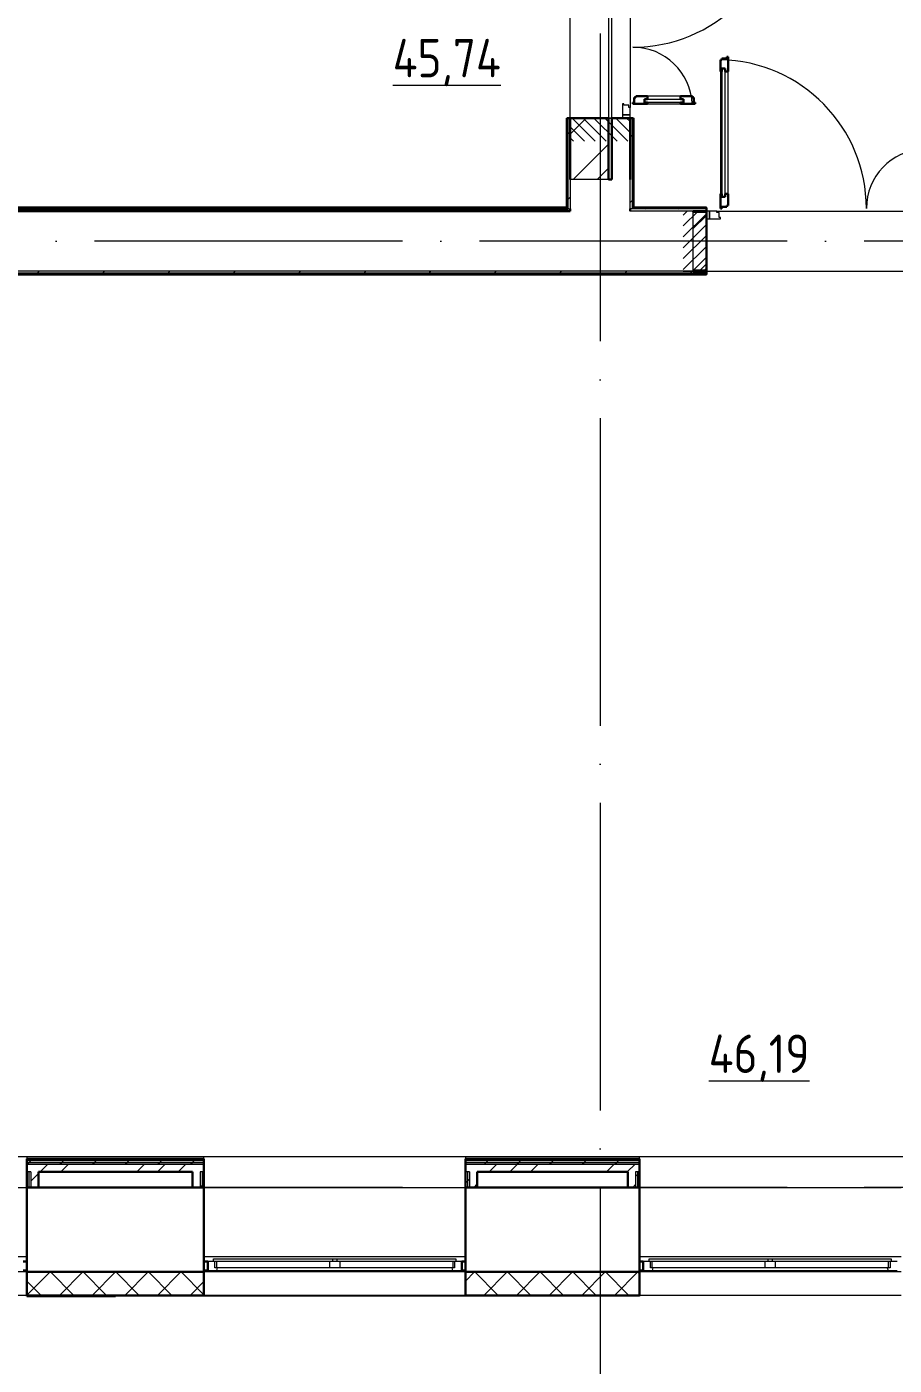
# Model space of a CAD drawing. Header units: millimetres. Extents: x -88595 to 880822, y -1054509 to -148035.
# Drawn here: x 267787 to 273424, y -284008 to -275309 of the extents above; entities that cross this region are included whole.
import ezdxf

# ---------------------------------------------------------------- set-up
doc = ezdxf.new("R2010")
doc.units = ezdxf.units.MM
doc.linetypes.add('ADSK_Линия сетки', pattern=[25, 20, -2.5, 0, -2.5])
doc.linetypes.add('ADSK_Штриховая_ш2 п1_5', pattern=[4.5, 3, -1.5])
for name, color, linetype, lineweight in [('_ Окна', 7, 'Continuous', 30), ('Двери', 7, 'Continuous', 9), ('Марки помещений', 7, 'Continuous', 20), ('Оборудование', 7, 'Continuous', 18), ('Ограждение', 7, 'Continuous', 9), ('Окна', 7, 'Continuous', 9), ('Оси', 7, 'Continuous', 9), ('Перекрытие', 7, 'Continuous', 18), ('Стены внутренние', 7, 'Continuous', 18), ('Стены наружные', 7, 'Continuous', 18), ('Стены штриховка', 7, 'Continuous', 9)]:
    doc.layers.add(name, color=color, linetype=linetype, lineweight=lineweight)
doc.layers.add('Двери открывание', color=7, linetype='Continuous', lineweight=9, true_color=0xc0c0c0)
doc.styles.add('GOST Common_2', font='GOST_Common.ttf', dxfattribs={"width": 0.9, "height": 350})

# ---------------------------------------------------------------- blocks, each defined once
blk = doc.blocks.new('2 этаж')
at = {"layer": 'Двери', "lineweight": 18, "true_color": 0xff0000}
h = blk.add_hatch(dxfattribs=at)
h.set_pattern_fill('FP_2', color=1, angle=-90, style=0, pattern_type=2)
h.set_pattern_definition([(315, (300847.5, 652781.506), (35.3553, 35.3553), [])])
h.paths.add_polyline_path([(301042.5, 651756.5), (301042.5, 651906.5), (300652.5, 651906.5), (300652.5, 651756.5), (300864.8, 651756.5)])
h.paths.add_polyline_path([(301042.5, 653556.5), (300652.5, 653556.5), (300652.5, 653406.5), (301042.5, 653406.5)])
h = blk.add_hatch(dxfattribs=at)
h.set_pattern_fill('FP_2', color=1, style=0, pattern_type=2)
h.set_pattern_definition([(45, (302162.5, 651106.506), (-35.3553, 35.3553), [])])
h.paths.add_polyline_path([(301387.5, 650911.5), (301537.5, 650911.5), (301537.5, 651301.5), (301387.5, 651301.5), (301387.5, 651244.2)])
h.paths.add_polyline_path([(303037.5, 650911.5), (303187.5, 650911.5), (303187.5, 651301.5), (303037.5, 651301.5)])
at = {"layer": '_ Окна'}
for p, q in [((297122.5, 644474.5), (297097.5, 644474.5)), ((298297.5, 644474.5), (298272.5, 644474.5)), ((298297.5, 644416.5), (298297.5, 644474.5)), ((299972.5, 644474.5), (299947.5, 644474.5)), ((299947.5, 644474.5), (299947.5, 644416.5)), ((301127.5, 644474.5), (301102.5, 644474.5)), ((301127.5, 644416.5), (301127.5, 644474.5)), ((297097.5, 644416.5), (297122.5, 644416.5)), ((298272.5, 644416.5), (298297.5, 644416.5)), ((299947.5, 644416.5), (299972.5, 644416.5)), ((301102.5, 644416.5), (301127.5, 644416.5))]:
    blk.add_line(p, q, dxfattribs=at)
at = {"layer": '_ Окна', "lineweight": 18}
for p, q in [((298335.5, 644474.5), (298297.5, 644474.5)), ((298297.5, 644474.5), (298297.5, 644416.5)), ((298343.5, 644433.5), (298343.5, 644474.5)), ((299901.5, 644474.5), (299901.5, 644433.5)), ((299947.5, 644474.5), (299909.5, 644474.5)), ((299947.5, 644416.5), (299947.5, 644474.5)), ((301165.5, 644474.5), (301127.5, 644474.5)), ((301127.5, 644474.5), (301127.5, 644416.5)), ((301173.5, 644433.5), (301173.5, 644474.5)), ((302731.5, 644474.5), (302731.5, 644433.5)), ((302777.5, 644474.5), (302739.5, 644474.5)), ((298297.5, 644416.5), (298356.9, 644416.5)), ((298355.5, 644433.5), (298343.5, 644433.5)), ((298356.9, 644416.5), (298361.5, 644433.5)), ((299883.5, 644433.5), (299888.1, 644416.5)), ((299888.1, 644416.5), (299947.5, 644416.5)), ((299901.5, 644433.5), (299889.5, 644433.5)), ((301127.5, 644416.5), (301186.9, 644416.5)), ((301185.5, 644433.5), (301173.5, 644433.5)), ((301186.9, 644416.5), (301191.5, 644433.5)), ((302713.5, 644433.5), (302718.1, 644416.5)), ((302718.1, 644416.5), (302777.5, 644416.5)), ((302731.5, 644433.5), (302719.5, 644433.5))]:
    blk.add_line(p, q, dxfattribs=at)
at = {"layer": 'Двери', "lineweight": 30}
for p, q in [((301637.5, 652285.5), (301629.5, 652285.5)), ((301629.5, 652285.5), (301629.5, 652209.5)), ((301671.5, 652294.5), (301637.5, 652294.5)), ((301637.5, 652294.5), (301637.5, 652285.5)), ((301679.5, 652303.5), (301671.5, 652303.5)), ((301671.5, 652303.5), (301671.5, 652294.5)), ((301679.5, 652209.5), (301679.5, 652303.5)), ((301638.5, 652209.5), (301629.5, 652209.5)), ((301638.5, 652227.5), (301638.5, 652209.5)), ((301659.5, 652227.5), (301638.5, 652227.5)), ((301659.5, 652209.5), (301659.5, 652227.5)), ((301679.5, 652209.5), (301659.5, 652209.5)), ((301069.5, 652040.5), (301069.5, 652006.5)), ((301078.5, 652040.5), (301069.5, 652040.5)), ((301154.5, 652048.5), (301078.5, 652048.5)), ((301078.5, 652048.5), (301078.5, 652040.5)), ((301154.5, 652028.5), (301136.5, 652028.5)), ((301136.5, 652028.5), (301136.5, 652007.5)), ((301154.5, 652048.5), (301154.5, 652028.5)), ((301446.5, 652048.5), (301370.5, 652048.5)), ((301370.5, 652048.5), (301370.5, 652028.5)), ((301370.5, 652028.5), (301388.5, 652028.5)), ((301388.5, 652028.5), (301388.5, 652007.5)), ((301446.5, 652040.5), (301446.5, 652048.5)), ((301455.5, 652040.5), (301446.5, 652040.5)), ((301455.5, 652006.5), (301455.5, 652040.5)), ((301069.5, 652006.5), (301060.5, 652006.5)), ((301060.5, 652006.5), (301060.5, 651998.5)), ((301060.5, 651998.5), (301154.5, 651998.5)), ((301136.5, 652007.5), (301154.5, 652007.5)), ((301154.5, 652007.5), (301154.5, 651998.5)), ((301370.5, 652007.5), (301370.5, 651998.5)), ((301388.5, 652007.5), (301370.5, 652007.5)), ((301370.5, 651998.5), (301464.5, 651998.5)), ((301464.5, 652006.5), (301455.5, 652006.5)), ((301464.5, 651998.5), (301464.5, 652006.5)), ((301629.5, 651413.5), (301629.5, 651319.5)), ((301638.5, 651413.5), (301629.5, 651413.5)), ((301638.5, 651395.5), (301638.5, 651413.5)), ((301659.5, 651413.5), (301659.5, 651395.5)), ((301679.5, 651413.5), (301659.5, 651413.5)), ((301679.5, 651337.5), (301679.5, 651413.5)), ((301629.5, 651319.5), (301637.5, 651319.5)), ((301637.5, 651319.5), (301637.5, 651328.5)), ((301637.5, 651328.5), (301671.5, 651328.5)), ((301659.5, 651395.5), (301638.5, 651395.5)), ((301671.5, 651328.5), (301671.5, 651337.5)), ((301671.5, 651337.5), (301679.5, 651337.5))]:
    blk.add_line(p, q, dxfattribs=at)
at = {"layer": 'Двери'}
for p, q in [((301629.5, 652209.5), (301629.5, 651413.5)), ((301638.5, 652227.5), (301638.5, 651395.5)), ((301659.5, 652227.5), (301638.5, 652227.5)), ((301659.5, 651395.5), (301659.5, 652227.5)), ((301679.5, 651413.5), (301679.5, 652209.5)), ((301136.5, 652028.5), (301388.5, 652028.5)), ((301136.5, 652007.5), (301136.5, 652028.5)), ((301370.5, 652048.5), (301154.5, 652048.5)), ((301388.5, 652028.5), (301388.5, 652007.5)), ((301000.5, 651998.5), (300992.5, 651998.5)), ((300992.5, 651998.5), (300992.5, 651926.5)), ((301000.5, 651989.5), (301000.5, 651998.5)), ((301034.5, 651989.5), (301000.5, 651989.5)), ((301034.5, 651975.5), (301034.5, 651989.5)), ((301042.5, 651975.5), (301034.5, 651975.5)), ((301042.5, 651926.5), (301042.5, 651975.5)), ((301388.5, 652007.5), (301136.5, 652007.5)), ((301154.5, 651998.5), (301370.5, 651998.5)), ((301042.5, 651926.5), (300992.5, 651926.5)), ((300992.5, 651926.5), (300992.5, 651906.5)), ((300992.5, 651926.5), (301042.5, 651926.5)), ((300992.5, 651906.5), (301042.5, 651906.5)), ((301042.5, 651906.5), (301042.5, 651926.5)), ((301638.5, 651395.5), (301659.5, 651395.5)), ((301537.5, 651301.5), (301537.5, 651251.5)), ((301557.5, 651301.5), (301537.5, 651301.5)), ((301537.5, 651251.5), (301557.5, 651251.5)), ((301557.5, 651251.5), (301557.5, 651301.5)), ((301606.5, 651301.5), (301557.5, 651301.5)), ((301557.5, 651301.5), (301557.5, 651251.5)), ((301557.5, 651251.5), (301629.5, 651251.5)), ((301606.5, 651293.5), (301606.5, 651301.5)), ((301620.5, 651293.5), (301606.5, 651293.5)), ((301620.5, 651259.5), (301620.5, 651293.5)), ((301629.5, 651259.5), (301620.5, 651259.5)), ((301629.5, 651251.5), (301629.5, 651259.5))]:
    blk.add_line(p, q, dxfattribs=at)
at = {"layer": 'Двери', "linetype": 'ADSK_Штриховая_ш2 п1_5'}
for p, q in [((301042.5, 651906.5), (300652.5, 651906.5)), ((300652.5, 651906.5), (300652.5, 651756.5)), ((301042.5, 651756.5), (301042.5, 651906.5)), ((301537.5, 651301.5), (301387.5, 651301.5)), ((301537.5, 650911.5), (301537.5, 651301.5)), ((301387.5, 650911.5), (301537.5, 650911.5))]:
    blk.add_line(p, q, dxfattribs=at)
at = {"layer": 'Двери открывание'}
for centre, radius, start, end in [((301060.5, 653332.5), 966, 270, 358.93231), ((301060.5, 651980.5), 386, 2.67279, 90), ((301611.5, 651319.5), 966, 0, 88.93231), ((302963.5, 651319.5), 386, 92.67279, 180)]:
    blk.add_arc(centre, radius, start, end, dxfattribs=at)
at = {"layer": 'Ограждение'}
for p, q in [((300627.5, 651906.5), (300632.5, 651906.5)), ((300627.5, 651906.5), (300627.5, 651326.5)), ((301062.5, 651906.5), (301067.5, 651906.5)), ((301067.5, 651326.5), (301067.5, 651906.5)), ((300627.5, 651326.5), (294897.5, 651326.5)), ((300632.5, 651321.5), (300627.5, 651326.5)), ((301062.5, 651321.5), (301067.5, 651326.5)), ((301537.5, 651326.5), (301067.5, 651326.5)), ((301537.5, 651326.5), (301537.5, 651321.5)), ((296140.5, 650886.5), (301537.5, 650886.5)), ((301537.5, 650891.5), (301537.5, 650886.5)), ((295345.5, 645156.5), (303127.5, 645156.5)), ((295422.5, 645156.5), (297122.5, 645156.5)), ((297122.5, 645156.5), (297122.5, 645141.5)), ((298272.5, 645141.5), (298272.5, 645156.5)), ((298272.5, 645156.5), (299972.5, 645156.5)), ((299972.5, 645156.5), (299972.5, 645141.5)), ((301102.5, 645141.5), (301102.5, 645156.5)), ((301102.5, 645156.5), (302802.5, 645156.5)), ((295422.5, 644956.5), (297122.5, 644956.5)), ((298272.5, 644956.5), (299972.5, 644956.5)), ((301102.5, 644956.5), (302802.5, 644956.5)), ((295422.5, 644506.5), (297122.5, 644506.5)), ((298272.5, 644506.5), (299972.5, 644506.5)), ((301102.5, 644506.5), (302802.5, 644506.5))]:
    blk.add_line(p, q, dxfattribs=at)
at = {"layer": 'Окна'}
for p, q in [((298335.5, 644491.5), (299107.5, 644491.5)), ((298335.5, 644474.5), (298335.5, 644491.5)), ((299107.5, 644474.5), (298335.5, 644474.5)), ((298355.5, 644433.5), (298355.5, 644474.5)), ((299087.5, 644474.5), (299087.5, 644433.5)), ((299107.5, 644491.5), (299137.5, 644491.5)), ((299107.5, 644491.5), (299107.5, 644474.5)), ((299137.5, 644474.5), (299107.5, 644474.5)), ((299137.5, 644491.5), (299909.5, 644491.5)), ((299137.5, 644474.5), (299137.5, 644491.5)), ((299909.5, 644474.5), (299137.5, 644474.5)), ((299157.5, 644433.5), (299157.5, 644474.5)), ((299889.5, 644474.5), (299889.5, 644433.5)), ((299909.5, 644491.5), (299909.5, 644474.5)), ((301165.5, 644491.5), (301937.5, 644491.5)), ((301165.5, 644474.5), (301165.5, 644491.5)), ((301937.5, 644474.5), (301165.5, 644474.5)), ((301185.5, 644433.5), (301185.5, 644474.5)), ((301917.5, 644474.5), (301917.5, 644433.5)), ((301937.5, 644491.5), (301967.5, 644491.5)), ((301937.5, 644491.5), (301937.5, 644474.5)), ((301967.5, 644474.5), (301937.5, 644474.5)), ((301967.5, 644491.5), (302739.5, 644491.5)), ((301967.5, 644474.5), (301967.5, 644491.5)), ((302739.5, 644474.5), (301967.5, 644474.5)), ((301987.5, 644433.5), (301987.5, 644474.5)), ((302719.5, 644474.5), (302719.5, 644433.5)), ((302739.5, 644491.5), (302739.5, 644474.5)), ((299087.5, 644433.5), (298355.5, 644433.5)), ((298356.9, 644416.5), (299888.1, 644416.5)), ((299157.5, 644433.5), (299087.5, 644433.5)), ((299889.5, 644433.5), (299157.5, 644433.5)), ((301917.5, 644433.5), (301185.5, 644433.5)), ((301186.9, 644416.5), (302718.1, 644416.5)), ((301987.5, 644433.5), (301917.5, 644433.5)), ((302719.5, 644433.5), (301987.5, 644433.5))]:
    blk.add_line(p, q, dxfattribs=at)
at = {"layer": 'Оси', "linetype": 'ADSK_Линия сетки', "ltscale": 100}
for p, q in [((300847.5, 662456.5), (300847.5, 631330.4)), ((364564.8, 651106.5), (287587.4, 651106.5)), ((364564.8, 644956.5), (287625.2, 644956.5))]:
    blk.add_line(p, q, dxfattribs=at)
at = {"layer": 'Перекрытие', "color": 49, "ltscale": 100, "true_color": 0x464646}
blk.add_line((300902.5, 651906.5), (300922.5, 651906.5), dxfattribs=at)
at = {"layer": 'Стены внутренние'}
for p, q in [((301042.5, 653337.5), (301042.5, 651975.5)), ((300922.5, 651906.5), (300922.5, 652926.5)), ((300902.5, 651506.5), (300652.5, 651506.5)), ((300652.5, 651506.5), (300652.5, 651316.5)), ((301042.5, 651316.5), (301042.5, 651506.5)), ((301452.5, 651301.5), (301042.5, 651301.5)), ((301452.5, 650916.5), (301452.5, 651296.5)), ((301606.5, 651301.5), (302968.5, 651301.5)), ((301537.5, 650911.5), (303132.5, 650911.5)), ((297122.5, 644406.5), (295422.5, 644406.5)), ((299972.5, 644406.5), (298272.5, 644406.5)), ((302802.5, 644406.5), (301102.5, 644406.5)), ((297122.5, 644254.5), (295422.5, 644254.5)), ((299972.5, 644254.5), (298272.5, 644254.5)), ((302802.5, 644254.5), (301102.5, 644254.5))]:
    blk.add_line(p, q, dxfattribs=at)
at = {"layer": 'Стены внутренние', "lineweight": 30}
for p, q in [((300922.5, 651906.5), (300922.5, 651506.5)), ((301042.5, 651906.5), (300922.5, 651906.5)), ((301042.5, 651506.5), (301042.5, 651906.5)), ((300922.5, 651506.5), (300902.5, 651506.5)), ((300652.5, 651316.5), (300652.5, 651301.5)), ((301042.5, 651301.5), (301042.5, 651316.5)), ((301452.5, 651296.5), (301452.5, 651301.5)), ((301452.5, 650911.5), (301452.5, 650916.5)), ((297122.5, 644956.5), (297122.5, 644254.5)), ((298197.5, 644956.5), (297197.5, 644956.5)), ((298272.5, 644254.5), (298272.5, 644956.5)), ((299972.5, 644956.5), (299972.5, 644254.5)), ((301027.5, 644956.5), (300047.5, 644956.5)), ((301102.5, 644254.5), (301102.5, 644956.5)), ((297122.5, 644406.5), (298272.5, 644406.5)), ((299972.5, 644406.5), (301102.5, 644406.5)), ((297122.5, 644254.5), (298272.5, 644254.5)), ((299972.5, 644254.5), (301102.5, 644254.5))]:
    blk.add_line(p, q, dxfattribs=at)
at = {"layer": 'Стены внутренние', "linetype": 'Continuous', "lineweight": 9}
for p, q in [((297124.5, 644257.5), (297273.5, 644406.5)), ((297425.1, 644256.5), (297275.1, 644406.5)), ((297335.7, 644256.5), (297485.7, 644406.5)), ((297637.3, 644256.5), (297487.3, 644406.5)), ((297547.8, 644256.5), (297697.8, 644406.5)), ((297849.4, 644256.5), (297699.4, 644406.5)), ((297759.9, 644256.5), (297909.9, 644406.5)), ((298061.5, 644256.5), (297911.5, 644406.5)), ((297972.1, 644256.5), (298122.1, 644406.5)), ((298270.5, 644259.7), (298123.7, 644406.5)), ((299972.5, 644347.7), (300031.3, 644406.5)), ((300182.8, 644256.5), (300032.8, 644406.5)), ((300093.4, 644256.5), (300243.4, 644406.5)), ((300395, 644256.5), (300245, 644406.5)), ((300305.5, 644256.5), (300455.5, 644406.5)), ((300607.1, 644256.5), (300457.1, 644406.5)), ((300517.7, 644256.5), (300667.7, 644406.5)), ((300819.2, 644256.5), (300669.2, 644406.5)), ((300729.8, 644256.5), (300879.8, 644406.5)), ((301031.4, 644256.5), (300881.4, 644406.5)), ((300941.9, 644256.5), (301091.9, 644406.5)), ((301102.5, 644397.5), (301093.5, 644406.5)), ((297213, 644256.5), (297122.5, 644347)), ((298184.2, 644256.5), (298272.5, 644344.8)), ((297719.4, 644255), (297718.5, 644256.5)), ((298050.9, 644256.5), (298049.7, 644254.5)), ((298071.6, 644254.5), (298070.4, 644256.5)), ((298270.5, 644266.6), (298272.5, 644266.6))]:
    blk.add_line(p, q, dxfattribs=at)
at = {"layer": 'Стены наружные'}
for p, q in [((300652.5, 651906.5), (300652.5, 652926.5)), ((300902.5, 652926.5), (300902.5, 651906.5)), ((301452.5, 650911.5), (296140.5, 650911.5)), ((300526.4, 644249.5), (297697.5, 644249.5)), ((297701.1, 644249.5), (297701.1, 644254.5)), ((298272.5, 644254.5), (299972.5, 644254.5)), ((298272.5, 644254.5), (298272.5, 644249.5)), ((299972.5, 644249.5), (299972.5, 644254.5)), ((300526.4, 644249.5), (300526.4, 644254.5)), ((300537.5, 644249.5), (300537.5, 644254.5)), ((301102.5, 644249.5), (300537.5, 644249.5)), ((301102.5, 644254.5), (301102.5, 644249.5))]:
    blk.add_line(p, q, dxfattribs=at)
at = {"layer": 'Стены наружные', "lineweight": 30}
for p, q in [((300902.5, 651906.5), (300632.5, 651906.5)), ((300632.5, 651906.5), (300632.5, 651321.5)), ((300652.5, 651906.5), (300652.5, 651506.5)), ((300902.5, 651506.5), (300902.5, 651906.5)), ((301062.5, 651906.5), (301042.5, 651906.5)), ((301062.5, 651321.5), (301062.5, 651906.5)), ((300632.5, 651321.5), (294882.5, 651321.5)), ((300637.5, 651321.5), (300637.5, 651316.5)), ((301057.5, 651316.5), (301057.5, 651321.5)), ((301537.5, 651321.5), (301062.5, 651321.5)), ((301537.5, 651301.5), (301537.5, 651321.5)), ((294872.5, 651301.5), (300652.5, 651301.5)), ((300637.5, 651316.5), (294877.5, 651316.5)), ((301452.5, 651301.5), (301537.5, 651301.5)), ((301537.5, 651296.5), (301452.5, 651296.5)), ((301537.5, 650916.5), (301537.5, 651296.5)), ((296140.5, 650896.5), (301537.5, 650896.5)), ((296140.5, 650891.5), (301537.5, 650891.5)), ((301452.5, 650916.5), (301537.5, 650916.5)), ((301537.5, 650911.5), (301452.5, 650911.5)), ((301537.5, 650891.5), (301537.5, 650911.5)), ((298272.5, 645141.5), (297122.5, 645141.5)), ((297122.5, 645141.5), (297122.5, 645136.5)), ((298272.5, 645136.5), (298272.5, 645141.5)), ((301102.5, 645141.5), (299972.5, 645141.5)), ((299972.5, 645141.5), (299972.5, 645136.5)), ((301102.5, 645136.5), (301102.5, 645141.5)), ((297122.5, 645136.5), (297122.5, 644956.5)), ((297197.5, 645056.5), (298197.5, 645056.5)), ((297197.5, 644956.5), (297197.5, 645056.5)), ((298197.5, 645056.5), (298197.5, 644956.5)), ((298272.5, 644956.5), (298272.5, 645136.5)), ((299972.5, 645136.5), (299972.5, 644956.5)), ((300047.5, 645056.5), (301027.5, 645056.5)), ((300047.5, 644956.5), (300047.5, 645056.5)), ((301027.5, 645056.5), (301027.5, 644956.5)), ((301102.5, 644956.5), (301102.5, 645136.5)), ((297122.5, 644956.5), (297197.5, 644956.5)), ((298197.5, 644956.5), (298272.5, 644956.5)), ((299972.5, 644956.5), (300047.5, 644956.5)), ((301027.5, 644956.5), (301102.5, 644956.5)), ((297697.5, 644254.5), (297122.5, 644254.5)), ((297122.5, 644254.5), (297122.5, 644249.5)), ((297122.5, 644249.5), (297697.5, 644249.5)), ((297697.5, 644249.5), (297697.5, 644254.5))]:
    blk.add_line(p, q, dxfattribs=at)
at = {"layer": 'Стены наружные', "linetype": 'Continuous', "lineweight": 9}
for p, q in [((300632.5, 651866.7), (300637.5, 651871.7)), ((300652.5, 651802), (300757, 651906.5)), ((301057.5, 651867.4), (301062.5, 651872.4)), ((300632.5, 651796), (300637.5, 651801)), ((300637.5, 651801), (300652.5, 651816)), ((301042.5, 651781.7), (301057.5, 651796.7)), ((301057.5, 651796.7), (301062.5, 651801.7)), ((300632.5, 651725.3), (300637.5, 651730.3)), ((300671.3, 651506.5), (300902.5, 651737.7)), ((301057.5, 651726), (301062.5, 651731)), ((300632.5, 651654.6), (300637.5, 651659.6)), ((300632.5, 651583.8), (300637.5, 651588.8)), ((300828.5, 651506.5), (300902.5, 651580.5)), ((301057.5, 651655.3), (301062.5, 651660.3)), ((301057.5, 651584.6), (301062.5, 651589.6)), ((300632.5, 651513.1), (300637.5, 651518.1)), ((301057.5, 651513.9), (301062.5, 651518.9)), ((300632.5, 651442.4), (300637.5, 651447.4)), ((301057.5, 651443.2), (301062.5, 651448.2)), ((297183.2, 651316.5), (297188.2, 651321.5)), ((297253.9, 651316.5), (297258.9, 651321.5)), ((297324.6, 651316.5), (297329.6, 651321.5)), ((297395.3, 651316.5), (297400.3, 651321.5)), ((297466, 651316.5), (297471, 651321.5)), ((297536.7, 651316.5), (297541.7, 651321.5)), ((297607.4, 651316.5), (297612.4, 651321.5)), ((297678.2, 651316.5), (297683.2, 651321.5)), ((297748.9, 651316.5), (297753.9, 651321.5)), ((297819.6, 651316.5), (297824.6, 651321.5)), ((297890.3, 651316.5), (297895.3, 651321.5)), ((297961, 651316.5), (297966, 651321.5)), ((298031.7, 651316.5), (298036.7, 651321.5)), ((298102.4, 651316.5), (298107.4, 651321.5)), ((298173.1, 651316.5), (298178.1, 651321.5)), ((298243.8, 651316.5), (298248.8, 651321.5)), ((298314.6, 651316.5), (298319.6, 651321.5)), ((298385.3, 651316.5), (298390.3, 651321.5)), ((298456, 651316.5), (298461, 651321.5)), ((298526.7, 651316.5), (298531.7, 651321.5)), ((298597.4, 651316.5), (298602.4, 651321.5)), ((298668.1, 651316.5), (298673.1, 651321.5)), ((298738.8, 651316.5), (298743.8, 651321.5)), ((298809.5, 651316.5), (298814.5, 651321.5)), ((298880.2, 651316.5), (298885.2, 651321.5)), ((298951, 651316.5), (298956, 651321.5)), ((299021.7, 651316.5), (299026.7, 651321.5)), ((299092.4, 651316.5), (299097.4, 651321.5)), ((299163.1, 651316.5), (299168.1, 651321.5)), ((299233.8, 651316.5), (299238.8, 651321.5)), ((299304.5, 651316.5), (299309.5, 651321.5)), ((299375.2, 651316.5), (299380.2, 651321.5)), ((299445.9, 651316.5), (299450.9, 651321.5)), ((299516.6, 651316.5), (299521.6, 651321.5)), ((299587.3, 651316.5), (299592.3, 651321.5)), ((299658.1, 651316.5), (299663.1, 651321.5)), ((299728.8, 651316.5), (299733.8, 651321.5)), ((299799.5, 651316.5), (299804.5, 651321.5)), ((299870.2, 651316.5), (299875.2, 651321.5)), ((299940.9, 651316.5), (299945.9, 651321.5)), ((300011.6, 651316.5), (300016.6, 651321.5)), ((300082.3, 651316.5), (300087.3, 651321.5)), ((300153, 651316.5), (300158, 651321.5)), ((300223.7, 651316.5), (300228.7, 651321.5)), ((300294.5, 651316.5), (300299.5, 651321.5)), ((300365.2, 651316.5), (300370.2, 651321.5)), ((300435.9, 651316.5), (300440.9, 651321.5)), ((300506.6, 651316.5), (300511.6, 651321.5)), ((300577.3, 651316.5), (300582.3, 651321.5)), ((300632.5, 651371.7), (300637.5, 651376.7)), ((300637.5, 651376.7), (300652.5, 651391.7)), ((301042.5, 651357.4), (301057.5, 651372.4)), ((301057.5, 651372.4), (301062.5, 651377.4)), ((301072.3, 651316.5), (301077.3, 651321.5)), ((301143, 651316.5), (301148, 651321.5)), ((301213.7, 651316.5), (301218.7, 651321.5)), ((301284.4, 651316.5), (301289.4, 651321.5)), ((301355.1, 651316.5), (301360.1, 651321.5)), ((301425.8, 651316.5), (301430.8, 651321.5)), ((301496.5, 651316.5), (301501.5, 651321.5)), ((297433.5, 651301.5), (297433.5, 651316.5)), ((298033.5, 651301.5), (298033.5, 651316.5)), ((298633.5, 651301.5), (298633.5, 651316.5)), ((299233.5, 651301.5), (299233.5, 651316.5)), ((299833.5, 651301.5), (299833.5, 651316.5)), ((300433.5, 651301.5), (300433.5, 651316.5)), ((301452.5, 651187.6), (301537.5, 651272.6)), ((297182.4, 650891.5), (297187.4, 650896.5)), ((297187.4, 650896.5), (297202.4, 650911.5)), ((297253.2, 650891.5), (297258.2, 650896.5)), ((297323.9, 650891.5), (297328.9, 650896.5)), ((297394.6, 650891.5), (297399.6, 650896.5)), ((297465.3, 650891.5), (297470.3, 650896.5)), ((297536, 650891.5), (297541, 650896.5)), ((297606.7, 650891.5), (297611.7, 650896.5)), ((297611.7, 650896.5), (297626.7, 650911.5)), ((297677.4, 650891.5), (297682.4, 650896.5)), ((297748.1, 650891.5), (297753.1, 650896.5)), ((297818.8, 650891.5), (297823.8, 650896.5)), ((297889.6, 650891.5), (297894.6, 650896.5)), ((297960.3, 650891.5), (297965.3, 650896.5)), ((298031, 650891.5), (298036, 650896.5)), ((298036, 650896.5), (298051, 650911.5)), ((298101.7, 650891.5), (298106.7, 650896.5)), ((298172.4, 650891.5), (298177.4, 650896.5)), ((298243.1, 650891.5), (298248.1, 650896.5)), ((298313.8, 650891.5), (298318.8, 650896.5)), ((298384.5, 650891.5), (298389.5, 650896.5)), ((298455.2, 650891.5), (298460.2, 650896.5)), ((298460.2, 650896.5), (298475.2, 650911.5)), ((298526, 650891.5), (298531, 650896.5)), ((298596.7, 650891.5), (298601.7, 650896.5)), ((298667.4, 650891.5), (298672.4, 650896.5)), ((298738.1, 650891.5), (298743.1, 650896.5)), ((298808.8, 650891.5), (298813.8, 650896.5)), ((298879.5, 650891.5), (298884.5, 650896.5)), ((298884.5, 650896.5), (298899.5, 650911.5)), ((298950.2, 650891.5), (298955.2, 650896.5)), ((299020.9, 650891.5), (299025.9, 650896.5)), ((299091.6, 650891.5), (299096.6, 650896.5)), ((299162.3, 650891.5), (299167.3, 650896.5)), ((299233.1, 650891.5), (299238.1, 650896.5)), ((299303.8, 650891.5), (299308.8, 650896.5)), ((299308.8, 650896.5), (299323.8, 650911.5)), ((299374.5, 650891.5), (299379.5, 650896.5)), ((299445.2, 650891.5), (299450.2, 650896.5)), ((299515.9, 650891.5), (299520.9, 650896.5)), ((299586.6, 650891.5), (299591.6, 650896.5)), ((299657.3, 650891.5), (299662.3, 650896.5)), ((299728, 650891.5), (299733, 650896.5)), ((299733, 650896.5), (299748, 650911.5)), ((299798.7, 650891.5), (299803.7, 650896.5)), ((299869.5, 650891.5), (299874.5, 650896.5)), ((299940.2, 650891.5), (299945.2, 650896.5)), ((300010.9, 650891.5), (300015.9, 650896.5)), ((300081.6, 650891.5), (300086.6, 650896.5)), ((300152.3, 650891.5), (300157.3, 650896.5)), ((300157.3, 650896.5), (300172.3, 650911.5)), ((300223, 650891.5), (300228, 650896.5)), ((300293.7, 650891.5), (300298.7, 650896.5)), ((300364.4, 650891.5), (300369.4, 650896.5)), ((300435.1, 650891.5), (300440.1, 650896.5)), ((300505.9, 650891.5), (300510.9, 650896.5)), ((300576.6, 650891.5), (300581.6, 650896.5)), ((300581.6, 650896.5), (300596.6, 650911.5)), ((300647.3, 650891.5), (300652.3, 650896.5)), ((300718, 650891.5), (300723, 650896.5)), ((300788.7, 650891.5), (300793.7, 650896.5)), ((300859.4, 650891.5), (300864.4, 650896.5)), ((300930.1, 650891.5), (300935.1, 650896.5)), ((301000.8, 650891.5), (301005.8, 650896.5)), ((301005.8, 650896.5), (301020.8, 650911.5)), ((301071.5, 650891.5), (301076.5, 650896.5)), ((301142.2, 650891.5), (301147.2, 650896.5)), ((301213, 650891.5), (301218, 650896.5)), ((301283.7, 650891.5), (301288.7, 650896.5)), ((301354.4, 650891.5), (301359.4, 650896.5)), ((301425.1, 650891.5), (301430.1, 650896.5)), ((301430.1, 650896.5), (301445.1, 650911.5)), ((301495.7, 650916.5), (301537.5, 650958.3)), ((301495.8, 650891.5), (301500.8, 650896.5)), ((297155, 645136.5), (297160, 645141.5)), ((297225.7, 645136.5), (297230.7, 645141.5)), ((297296.4, 645136.5), (297301.4, 645141.5)), ((297367.1, 645136.5), (297372.1, 645141.5)), ((297437.9, 645136.5), (297442.9, 645141.5)), ((297508.6, 645136.5), (297513.6, 645141.5)), ((297579.3, 645136.5), (297584.3, 645141.5)), ((297650, 645136.5), (297655, 645141.5)), ((297720.7, 645136.5), (297725.7, 645141.5)), ((297791.4, 645136.5), (297796.4, 645141.5)), ((297862.1, 645136.5), (297867.1, 645141.5)), ((297932.8, 645136.5), (297937.8, 645141.5)), ((298003.5, 645136.5), (298008.5, 645141.5)), ((298074.3, 645136.5), (298079.3, 645141.5)), ((298145, 645136.5), (298150, 645141.5)), ((298215.7, 645136.5), (298220.7, 645141.5)), ((299983.4, 645136.5), (299988.4, 645141.5)), ((300054.2, 645136.5), (300059.2, 645141.5)), ((300124.9, 645136.5), (300129.9, 645141.5)), ((300195.6, 645136.5), (300200.6, 645141.5)), ((300266.3, 645136.5), (300271.3, 645141.5)), ((300337, 645136.5), (300342, 645141.5)), ((300407.7, 645136.5), (300412.7, 645141.5)), ((300478.4, 645136.5), (300483.4, 645141.5)), ((300549.1, 645136.5), (300554.1, 645141.5)), ((300619.8, 645136.5), (300624.8, 645141.5)), ((300690.5, 645136.5), (300695.5, 645141.5)), ((300761.3, 645136.5), (300766.3, 645141.5)), ((300832, 645136.5), (300837, 645141.5)), ((300902.7, 645136.5), (300907.7, 645141.5)), ((300973.4, 645136.5), (300978.4, 645141.5)), ((301044.1, 645136.5), (301049.1, 645141.5)), ((297125, 645106.5), (297137.5, 645119)), ((297137.5, 645119), (297150, 645131.5)), ((297207.2, 645056.5), (297257.2, 645106.5)), ((297337.1, 645106.5), (297349.6, 645119)), ((297342.2, 645056.5), (297392.2, 645106.5)), ((297349.6, 645119), (297362.1, 645131.5)), ((297362.1, 645131.5), (297367.1, 645136.5)), ((297549.3, 645106.5), (297561.8, 645119)), ((297561.8, 645119), (297574.3, 645131.5)), ((297761.4, 645106.5), (297773.9, 645119)), ((297773.9, 645119), (297786.4, 645131.5)), ((297786.4, 645131.5), (297791.4, 645136.5)), ((297835.6, 645056.5), (297885.6, 645106.5)), ((297970.6, 645056.5), (298020.6, 645106.5)), ((297973.5, 645106.5), (297986, 645119)), ((297986, 645119), (297998.5, 645131.5)), ((298105.5, 645056.5), (298155.5, 645106.5)), ((298185.7, 645106.5), (298198.2, 645119)), ((298198.2, 645119), (298210.7, 645131.5)), ((298210.7, 645131.5), (298215.7, 645136.5)), ((300094.9, 645106.5), (300107.4, 645119)), ((300107.4, 645119), (300119.9, 645131.5)), ((300125.6, 645056.5), (300175.6, 645106.5)), ((300260.5, 645056.5), (300310.5, 645106.5)), ((300307, 645106.5), (300319.5, 645119)), ((300319.5, 645119), (300332, 645131.5)), ((300332, 645131.5), (300337, 645136.5)), ((300395.5, 645056.5), (300445.5, 645106.5)), ((300519.1, 645106.5), (300531.6, 645119)), ((300531.6, 645119), (300544.1, 645131.5)), ((300731.3, 645106.5), (300743.8, 645119)), ((300743.8, 645119), (300756.3, 645131.5)), ((300756.3, 645131.5), (300761.3, 645136.5)), ((300888.9, 645056.5), (300938.9, 645106.5)), ((300943.4, 645106.5), (300955.9, 645119)), ((300955.9, 645119), (300968.4, 645131.5)), ((301023.9, 645056.5), (301073.9, 645106.5)), ((297147.5, 644996.8), (297197.5, 645046.8)), ((298247.8, 644956.5), (298260, 644968.7)), ((298260, 644968.7), (298272.5, 644981.2)), ((299972.5, 644984.1), (299985, 644996.6)), ((299985, 644996.6), (299997.5, 645009.1)), ((300025.6, 644956.5), (300047.5, 644978.4)), ((301058.8, 644956.5), (301077.5, 644975.2)), ((301077.5, 645028.5), (301090, 645041)), ((301090, 645041), (301102.5, 645053.5))]:
    blk.add_line(p, q, dxfattribs=at)
at = {"layer": 'Стены штриховка'}
for p, q in [((300637.5, 651906.5), (300637.5, 651321.5)), ((301057.5, 651321.5), (301057.5, 651906.5)), ((300637.5, 651316.5), (300652.5, 651316.5)), ((301537.5, 651316.5), (301042.5, 651316.5)), ((298272.5, 645136.5), (297122.5, 645136.5)), ((297122.5, 645136.5), (298272.5, 645136.5)), ((297122.5, 645131.5), (298272.5, 645131.5)), ((297122.5, 645119), (298272.5, 645119)), ((297122.5, 645106.5), (298272.5, 645106.5)), ((297147.5, 645056.5), (297122.5, 645056.5)), ((297135, 645056.5), (297135, 644956.5)), ((297147.5, 645056.5), (297147.5, 644956.5)), ((298272.5, 645056.5), (298247.5, 645056.5)), ((298247.5, 645056.5), (298247.5, 644956.5)), ((298260, 645056.5), (298260, 644956.5)), ((301102.5, 645136.5), (299972.5, 645136.5)), ((299972.5, 645136.5), (301102.5, 645136.5)), ((299972.5, 645131.5), (301102.5, 645131.5)), ((299972.5, 645119), (301102.5, 645119)), ((299972.5, 645106.5), (301102.5, 645106.5)), ((299997.5, 645056.5), (299972.5, 645056.5)), ((299985, 645056.5), (299985, 644956.5)), ((299997.5, 645056.5), (299997.5, 644956.5)), ((301102.5, 645056.5), (301077.5, 645056.5)), ((301077.5, 645056.5), (301077.5, 644956.5)), ((301090, 645056.5), (301090, 644956.5)), ((297124.5, 644330.5), (297122.5, 644330.5)), ((297124.5, 644330.5), (297124.5, 644256.5)), ((298272.5, 644330.5), (298270.5, 644330.5)), ((298270.5, 644256.5), (298270.5, 644330.5)), ((299974.5, 644330.5), (299972.5, 644330.5)), ((299974.5, 644330.5), (299974.5, 644256.5)), ((301102.5, 644330.5), (301100.5, 644330.5)), ((301100.5, 644256.5), (301100.5, 644330.5)), ((297124.5, 644256.5), (298270.5, 644256.5)), ((299974.5, 644256.5), (301100.5, 644256.5))]:
    blk.add_line(p, q, dxfattribs=at)
at = {"layer": 'Марки помещений', "style": 'GOST Common_2', "width": 0.9}
for s, p in [('%%U45,74', (299499.3, 652171.3)), ('%%U46,19', (301552.9, 645699.9))]:
    blk.add_text(s, height=250, dxfattribs=at).set_placement(p)

msp = doc.modelspace()

# ---------------------------------------------------------------- block references
at = {"layer": 'Оборудование', "color": 5, "true_color": 0x0000ff}
msp.add_blockref('2 этаж', (-29334.2, -927808.4), dxfattribs=at)

doc.saveas('drawing.dxf')
